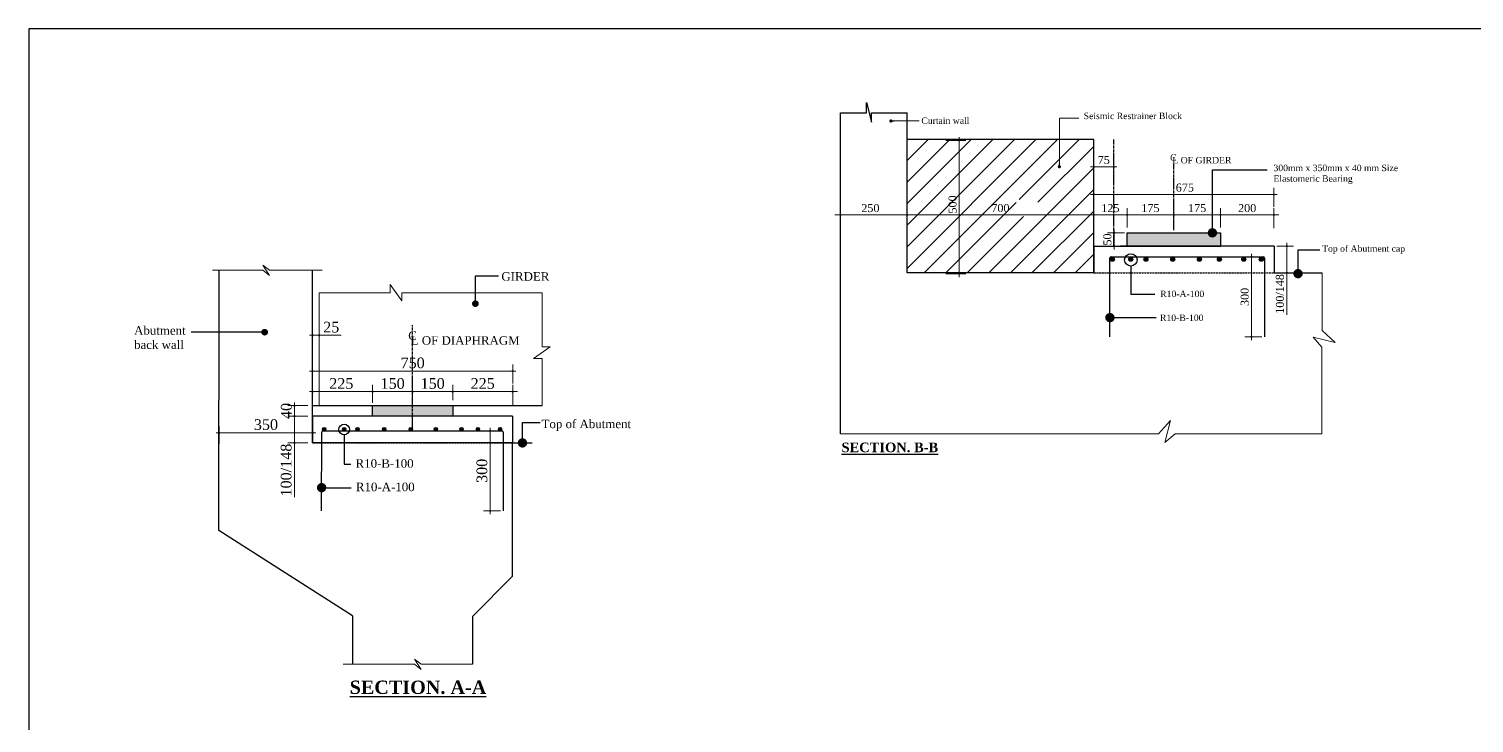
# Model space of a CAD drawing. Header units: millimetres. Extents: x -29779 to 80452, y -13100 to 39577.
# Drawn here: x -20320 to -14904, y 13575 to 16177 of the extents above; entities that cross this region are included whole.
import ezdxf

# ---------------------------------------------------------------- set-up
doc = ezdxf.new("R2010")
doc.units = ezdxf.units.MM
doc.header["$LTSCALE"] = 3
doc.linetypes.add('CENTER', pattern=[50.8, 31.75, -6.35, 6.35, -6.35])
doc.linetypes.add('HIDDEN', pattern=[9.525, 6.35, -3.175])
for name, color, linetype, lineweight in [('Abutment W Line', 6, 'Continuous', 25), ('Ber', 12, 'Continuous', 30), ('Dimision', 4, 'Continuous', 13), ('hatch', 253, 'Continuous', 13)]:
    doc.layers.add(name, color=color, linetype=linetype, lineweight=lineweight)
for name, color, linetype in [('Bearing  peat', 11, 'Continuous'), ('Center Line', 34, 'Continuous'), ('Extra Line', 70, 'Continuous'), ('Girder Line', 11, 'Continuous'), ('Hatching', 35, 'Continuous'), ('L.L', 200, 'Continuous'), ('Text', 7, 'Continuous')]:
    doc.layers.add(name, color=color, linetype=linetype)
doc.styles.get("Standard").update_dxf_attribs({"font": 'times.ttf'})
doc.dimstyles.new('dim_20', dxfattribs={"dimscale": 0, "dimtxt": 20, "dimasz": 0.2, "dimexe": 25, "dimexo": 10, "dimgap": 10, "dimtad": 1, "dimdec": 0, "dimtxsty": 'Standard', "dimblk": 'D_TIC', "dimcen": 0, "dimclrd": 256, "dimclre": 256, "dimclrt": 256, "dimadec": 0, "dimazin": 0, "dimtfac": 1, "dimtdec": 0, "dimtix": 1, "dimtmove": 0, "dimatfit": 3, "dimldrblk": 'DOT', "dimfxl": 50, "dimfxlon": 1, "dimlwd": -1, "dimlwe": -1, "dimarcsym": 0})
doc.dimstyles.new('ISO-25', dxfattribs={"dimtxt": 15, "dimasz": 15, "dimexe": 20, "dimexo": 10.625, "dimgap": 15, "dimtad": 1, "dimdec": 1, "dimdsep": 46, "dimtxsty": 'Standard', "dimblk": 'DOT', "dimcen": 2.5, "dimclrd": 256, "dimclre": 256, "dimclrt": 256, "dimadec": 0, "dimazin": 0, "dimtfac": 1, "dimtdec": 1, "dimtix": 1, "dimtmove": 0, "dimatfit": 3, "dimldrblk": 'DOT', "dimfxl": 1, "dimlwd": -1, "dimarcsym": 0})

# ---------------------------------------------------------------- blocks, each defined once
blk = doc.blocks.new('_Dot')
at = {"color": 0, "linetype": 'ByBlock', "lineweight": -2}
blk.add_line((-0.5, 0), (-1, 0), dxfattribs=at)
at = {"color": 0, "linetype": 'ByBlock', "const_width": 0.5}
blk.add_lwpolyline([(-0.25, 0, 1), (0.25, 0, 1)], format="xyb", close=True, dxfattribs=at)
blk = doc.blocks.new('D_TIC')
at = {"layer": 'Dimision', "ltscale": 5}
for p, q in [((-60, 0), (60, 0)), ((0, 60), (0, -60))]:
    blk.add_line(p, q, dxfattribs=at)
at = {"layer": 'Dimision', "ltscale": 5, "const_width": 20}
blk.add_lwpolyline([(-10, 0, 1), (10, 0, 1)], format="xyb", close=True, dxfattribs=at)
blk = doc.blocks.new('*D619')
at = {"layer": 'Defpoints', "color": 0, "transparency": 16777216}
for p in [(-17278.6, 15479.6), (-17278.6, 15395), (-17028.6, 15391.4)]:
    blk.add_point(p, dxfattribs=at)
at = {"layer": 'Dimision', "transparency": 16777216}
for p, q in [((-17278.6, 15429.6), (-17278.6, 15504.6)), ((-17028.6, 15429.6), (-17028.6, 15504.6)), ((-17028.8, 15479.6), (-17278.4, 15479.6))]:
    blk.add_line(p, q, dxfattribs=at)
at = {"layer": 'Dimision', "transparency": 16777216, "xscale": 0.2, "yscale": 0.2, "zscale": 0.2, "rotation": 180}
blk.add_blockref('D_TIC', (-17278.6, 15479.6), dxfattribs=at)
at = {"layer": 'Dimision', "transparency": 16777216, "xscale": 0.2, "yscale": 0.2, "zscale": 0.2}
blk.add_blockref('D_TIC', (-17028.6, 15479.6), dxfattribs=at)
at = {"layer": 'Dimision', "transparency": 16777216, "insert": (-17166.1, 15504.8), "char_height": 30, "attachment_point": 5}
blk.add_mtext('250', dxfattribs=at)
blk = doc.blocks.new('*D621')
at = {"layer": 'Defpoints', "color": 0, "transparency": 16777216}
for p in [(-15653.4, 15362.2), (-15653.4, 15262.2), (-15605.7, 15262.2)]:
    blk.add_point(p, dxfattribs=at)
at = {"layer": 'Dimision', "transparency": 16777216}
for p, q in [((-15643.4, 15362.2), (-15580.7, 15362.2)), ((-15605.7, 15362), (-15605.7, 15262.4)), ((-15643.4, 15262.2), (-15580.7, 15262.2)), ((-15605.7, 15262.2), (-15605.7, 15104.6))]:
    blk.add_line(p, q, dxfattribs=at)
at = {"layer": 'Dimision', "transparency": 16777216, "xscale": 0.2, "yscale": 0.2, "zscale": 0.2}
for p, rotation in [((-15605.7, 15362.2), 90), ((-15605.7, 15262.2), 270)]:
    blk.add_blockref('D_TIC', p, dxfattribs=dict(at, rotation=rotation))
at = {"layer": 'Dimision', "transparency": 16777216, "insert": (-15631.3, 15183.3), "char_height": 30, "attachment_point": 5, "rotation": 90}
blk.add_mtext('100/148', dxfattribs=at)
blk = doc.blocks.new('*D624')
at = {"layer": 'Defpoints', "color": 0, "transparency": 16777216}
for p in [(-15854, 15479.6), (-16029, 15423.5), (-15854, 15422.2)]:
    blk.add_point(p, dxfattribs=at)
at = {"layer": 'Dimision', "transparency": 16777216}
for p, q in [((-16029, 15433.5), (-16029, 15504.6)), ((-15854, 15432.2), (-15854, 15504.6)), ((-16028.8, 15479.6), (-15854.2, 15479.6))]:
    blk.add_line(p, q, dxfattribs=at)
at = {"layer": 'Dimision', "transparency": 16777216, "xscale": 0.2, "yscale": 0.2, "zscale": 0.2, "rotation": 180}
blk.add_blockref('D_TIC', (-16029, 15479.6), dxfattribs=at)
at = {"layer": 'Dimision', "transparency": 16777216, "xscale": 0.2, "yscale": 0.2, "zscale": 0.2}
blk.add_blockref('D_TIC', (-15854, 15479.6), dxfattribs=at)
at = {"layer": 'Dimision', "transparency": 16777216, "insert": (-15941.5, 15504.9), "char_height": 30, "attachment_point": 5}
blk.add_mtext('175', dxfattribs=at)
blk = doc.blocks.new('*D625')
at = {"layer": 'Defpoints', "color": 0, "transparency": 16777216}
for p in [(-16204, 15479.6), (-16204, 15422.2), (-16029, 15423.5)]:
    blk.add_point(p, dxfattribs=at)
at = {"layer": 'Dimision', "transparency": 16777216}
for p, q in [((-16204, 15432.2), (-16204, 15504.6)), ((-16029, 15433.5), (-16029, 15504.6)), ((-16029.2, 15479.6), (-16203.8, 15479.6))]:
    blk.add_line(p, q, dxfattribs=at)
at = {"layer": 'Dimision', "transparency": 16777216, "xscale": 0.2, "yscale": 0.2, "zscale": 0.2, "rotation": 180}
blk.add_blockref('D_TIC', (-16204, 15479.6), dxfattribs=at)
at = {"layer": 'Dimision', "transparency": 16777216, "xscale": 0.2, "yscale": 0.2, "zscale": 0.2}
blk.add_blockref('D_TIC', (-16029, 15479.6), dxfattribs=at)
at = {"layer": 'Dimision', "transparency": 16777216, "insert": (-16116.5, 15504.9), "char_height": 30, "attachment_point": 5}
blk.add_mtext('175', dxfattribs=at)
blk = doc.blocks.new('*D626')
at = {"layer": 'Defpoints', "color": 0, "transparency": 16777216}
for p in [(-16329, 15479.6), (-16329, 15393.7), (-16204, 15422.2)]:
    blk.add_point(p, dxfattribs=at)
at = {"layer": 'Dimision', "transparency": 16777216}
for p, q in [((-16329, 15429.6), (-16329, 15504.6)), ((-16204, 15432.2), (-16204, 15504.6)), ((-16204.2, 15479.6), (-16328.8, 15479.6))]:
    blk.add_line(p, q, dxfattribs=at)
at = {"layer": 'Dimision', "transparency": 16777216, "xscale": 0.2, "yscale": 0.2, "zscale": 0.2, "rotation": 180}
blk.add_blockref('D_TIC', (-16329, 15479.6), dxfattribs=at)
at = {"layer": 'Dimision', "transparency": 16777216, "xscale": 0.2, "yscale": 0.2, "zscale": 0.2}
blk.add_blockref('D_TIC', (-16204, 15479.6), dxfattribs=at)
at = {"layer": 'Dimision', "transparency": 16777216, "insert": (-16266.5, 15504.8), "char_height": 30, "attachment_point": 5}
blk.add_mtext('125', dxfattribs=at)
blk = doc.blocks.new('*D627')
at = {"layer": 'Defpoints', "color": 0, "transparency": 16777216}
for p in [(-15654, 15479.6), (-15854, 15421.8), (-15654, 15378.7)]:
    blk.add_point(p, dxfattribs=at)
at = {"layer": 'Dimision', "transparency": 16777216}
for p, q in [((-15854, 15431.8), (-15854, 15504.6)), ((-15654, 15429.6), (-15654, 15504.6)), ((-15853.8, 15479.6), (-15654.2, 15479.6))]:
    blk.add_line(p, q, dxfattribs=at)
at = {"layer": 'Dimision', "transparency": 16777216, "xscale": 0.2, "yscale": 0.2, "zscale": 0.2, "rotation": 180}
blk.add_blockref('D_TIC', (-15854, 15479.6), dxfattribs=at)
at = {"layer": 'Dimision', "transparency": 16777216, "xscale": 0.2, "yscale": 0.2, "zscale": 0.2}
blk.add_blockref('D_TIC', (-15654, 15479.6), dxfattribs=at)
at = {"layer": 'Dimision', "transparency": 16777216, "insert": (-15754, 15504.8), "char_height": 30, "attachment_point": 5}
blk.add_mtext('200', dxfattribs=at)
blk = doc.blocks.new('*D628')
at = {"layer": 'Defpoints', "color": 0, "transparency": 16777216}
for p in [(-15654, 15556.5), (-16329, 15499.6), (-15654, 15499.6)]:
    blk.add_point(p, dxfattribs=at)
at = {"layer": 'Dimision', "transparency": 16777216}
for p, q in [((-16329, 15509.6), (-16329, 15581.5)), ((-16328.8, 15556.5), (-15654.2, 15556.5)), ((-15654, 15509.6), (-15654, 15581.5))]:
    blk.add_line(p, q, dxfattribs=at)
at = {"layer": 'Dimision', "transparency": 16777216, "xscale": 0.2, "yscale": 0.2, "zscale": 0.2, "rotation": 180}
blk.add_blockref('D_TIC', (-16329, 15556.5), dxfattribs=at)
at = {"layer": 'Dimision', "transparency": 16777216, "xscale": 0.2, "yscale": 0.2, "zscale": 0.2}
blk.add_blockref('D_TIC', (-15654, 15556.5), dxfattribs=at)
at = {"layer": 'Dimision', "transparency": 16777216, "insert": (-15987.6, 15581.8), "char_height": 30, "attachment_point": 5}
blk.add_mtext('675', dxfattribs=at)
blk = doc.blocks.new('*D629')
at = {"layer": 'Defpoints', "color": 0, "transparency": 16777216}
for p in [(-16252.5, 15412.2), (-16204, 15412.2), (-16204, 15362.2)]:
    blk.add_point(p, dxfattribs=at)
at = {"layer": 'Dimision', "transparency": 16777216}
for p, q in [((-16214, 15412.2), (-16277.5, 15412.2)), ((-16252.5, 15412.4), (-16252.5, 15412.6)), ((-16252.5, 15362.2), (-16252.5, 15412.2)), ((-16214, 15362.2), (-16277.5, 15362.2)), ((-16252.5, 15362), (-16252.5, 15361.8))]:
    blk.add_line(p, q, dxfattribs=at)
at = {"layer": 'Dimision', "transparency": 16777216, "xscale": 0.2, "yscale": 0.2, "zscale": 0.2}
for p, rotation in [((-16252.5, 15412.2), 270), ((-16252.5, 15362.2), 90)]:
    blk.add_blockref('D_TIC', p, dxfattribs=dict(at, rotation=rotation))
at = {"layer": 'Dimision', "transparency": 16777216, "insert": (-16277.8, 15387.2), "char_height": 30, "attachment_point": 5, "rotation": 90}
blk.add_mtext('50', dxfattribs=at)
blk = doc.blocks.new('*D639')
at = {"layer": 'Defpoints', "color": 0, "transparency": 16777216}
for p in [(-19236.3, 14724.9), (-19324.7, 14624.9), (-19197.7, 14624.9)]:
    blk.add_point(p, dxfattribs=at)
at = {"layer": 'Dimision', "transparency": 16777216}
for p, q in [((-19274.7, 14724.9), (-19349.7, 14724.9)), ((-19324.7, 14724.7), (-19324.7, 14625.1)), ((-19274.7, 14624.9), (-19349.7, 14624.9)), ((-19324.7, 14624.9), (-19324.7, 14421.4))]:
    blk.add_line(p, q, dxfattribs=at)
at = {"layer": 'Dimision', "transparency": 16777216, "xscale": 0.2, "yscale": 0.2, "zscale": 0.2}
for p, rotation in [((-19324.7, 14724.9), 90), ((-19324.7, 14624.9), 270)]:
    blk.add_blockref('D_TIC', p, dxfattribs=dict(at, rotation=rotation))
at = {"layer": 'Dimision', "transparency": 16777216, "insert": (-19355.6, 14523), "char_height": 40, "attachment_point": 5, "rotation": 90}
blk.add_mtext('100/148', dxfattribs=at)
blk = doc.blocks.new('*D640')
at = {"layer": 'Defpoints', "color": 0, "transparency": 16777216}
for p in [(-18731.6, 14817.2), (-18881.6, 14776.1), (-18731.6, 14774.9)]:
    blk.add_point(p, dxfattribs=at)
at = {"layer": 'Dimision', "transparency": 16777216}
for p, q in [((-18881.6, 14786.1), (-18881.6, 14842.2)), ((-18731.6, 14784.9), (-18731.6, 14842.2)), ((-18881.4, 14817.2), (-18731.8, 14817.2))]:
    blk.add_line(p, q, dxfattribs=at)
at = {"layer": 'Dimision', "transparency": 16777216, "xscale": 0.2, "yscale": 0.2, "zscale": 0.2, "rotation": 180}
blk.add_blockref('D_TIC', (-18881.6, 14817.2), dxfattribs=at)
at = {"layer": 'Dimision', "transparency": 16777216, "xscale": 0.2, "yscale": 0.2, "zscale": 0.2}
blk.add_blockref('D_TIC', (-18731.6, 14817.2), dxfattribs=at)
at = {"layer": 'Dimision', "transparency": 16777216, "insert": (-18806.6, 14847.5), "char_height": 40, "attachment_point": 5}
blk.add_mtext('150', dxfattribs=at)
blk = doc.blocks.new('*D641')
at = {"layer": 'Defpoints', "color": 0, "transparency": 16777216}
for p in [(-18506.6, 14817.2), (-18731.6, 14774.5), (-18506.6, 14756.4)]:
    blk.add_point(p, dxfattribs=at)
at = {"layer": 'Dimision', "transparency": 16777216}
for p, q in [((-18731.6, 14784.5), (-18731.6, 14842.2)), ((-18506.6, 14767.2), (-18506.6, 14842.2)), ((-18731.4, 14817.2), (-18506.8, 14817.2))]:
    blk.add_line(p, q, dxfattribs=at)
at = {"layer": 'Dimision', "transparency": 16777216, "xscale": 0.2, "yscale": 0.2, "zscale": 0.2, "rotation": 180}
blk.add_blockref('D_TIC', (-18731.6, 14817.2), dxfattribs=at)
at = {"layer": 'Dimision', "transparency": 16777216, "xscale": 0.2, "yscale": 0.2, "zscale": 0.2}
blk.add_blockref('D_TIC', (-18506.6, 14817.2), dxfattribs=at)
at = {"layer": 'Dimision', "transparency": 16777216, "insert": (-18619.1, 14847.5), "char_height": 40, "attachment_point": 5}
blk.add_mtext('225', dxfattribs=at)
blk = doc.blocks.new('*D642')
at = {"layer": 'Defpoints', "color": 0, "transparency": 16777216}
for p in [(-18506.6, 14894.1), (-19256.6, 14838.4), (-18506.6, 14837.2)]:
    blk.add_point(p, dxfattribs=at)
at = {"layer": 'Dimision', "transparency": 16777216}
for p, q in [((-19256.6, 14848.4), (-19256.6, 14919.1)), ((-18506.6, 14847.2), (-18506.6, 14919.1)), ((-19256.4, 14894.1), (-18506.8, 14894.1))]:
    blk.add_line(p, q, dxfattribs=at)
at = {"layer": 'Dimision', "transparency": 16777216, "xscale": 0.2, "yscale": 0.2, "zscale": 0.2, "rotation": 180}
blk.add_blockref('D_TIC', (-19256.6, 14894.1), dxfattribs=at)
at = {"layer": 'Dimision', "transparency": 16777216, "xscale": 0.2, "yscale": 0.2, "zscale": 0.2}
blk.add_blockref('D_TIC', (-18506.6, 14894.1), dxfattribs=at)
at = {"layer": 'Dimision', "transparency": 16777216, "insert": (-18881.6, 14924.5), "char_height": 40, "attachment_point": 5}
blk.add_mtext('750', dxfattribs=at)
blk = doc.blocks.new('*D643')
at = {"layer": 'Defpoints', "color": 0, "transparency": 16777216}
for p in [(-19324.7, 14764.5), (-19236.3, 14764.5), (-19236.3, 14724.9)]:
    blk.add_point(p, dxfattribs=at)
at = {"layer": 'Dimision', "transparency": 16777216}
for p, q in [((-19274.7, 14764.5), (-19349.7, 14764.5)), ((-19324.7, 14764.7), (-19324.7, 14764.9)), ((-19324.7, 14724.9), (-19324.7, 14764.5)), ((-19274.7, 14724.9), (-19349.7, 14724.9)), ((-19324.7, 14724.7), (-19324.7, 14724.5))]:
    blk.add_line(p, q, dxfattribs=at)
at = {"layer": 'Dimision', "transparency": 16777216, "xscale": 0.2, "yscale": 0.2, "zscale": 0.2}
for p, rotation in [((-19324.7, 14764.5), 270), ((-19324.7, 14724.9), 90)]:
    blk.add_blockref('D_TIC', p, dxfattribs=dict(at, rotation=rotation))
at = {"layer": 'Dimision', "transparency": 16777216, "insert": (-19355, 14744.7), "char_height": 40, "attachment_point": 5, "rotation": 90}
blk.add_mtext('40', dxfattribs=at)
blk = doc.blocks.new('*D644')
at = {"layer": 'Defpoints', "color": 0, "transparency": 16777216}
for p in [(-19031.6, 14817.2), (-19256.5, 14767), (-19031.6, 14767)]:
    blk.add_point(p, dxfattribs=at)
at = {"layer": 'Dimision', "transparency": 16777216}
for p, q in [((-19256.5, 14777), (-19256.5, 14842.2)), ((-19031.6, 14777), (-19031.6, 14842.2)), ((-19256.3, 14817.2), (-19031.8, 14817.2))]:
    blk.add_line(p, q, dxfattribs=at)
at = {"layer": 'Dimision', "transparency": 16777216, "xscale": 0.2, "yscale": 0.2, "zscale": 0.2, "rotation": 180}
blk.add_blockref('D_TIC', (-19256.5, 14817.2), dxfattribs=at)
at = {"layer": 'Dimision', "transparency": 16777216, "xscale": 0.2, "yscale": 0.2, "zscale": 0.2}
blk.add_blockref('D_TIC', (-19031.6, 14817.2), dxfattribs=at)
at = {"layer": 'Dimision', "transparency": 16777216, "insert": (-19149, 14847.5), "char_height": 40, "attachment_point": 5}
blk.add_mtext('225', dxfattribs=at)
blk = doc.blocks.new('*D725')
at = {"layer": 'Defpoints', "color": 0, "transparency": 16777216}
for p in [(-18881.6, 14817.2), (-19031.6, 14764.6), (-18881.6, 14764.9)]:
    blk.add_point(p, dxfattribs=at)
at = {"layer": 'Dimision', "transparency": 16777216}
for p, q in [((-19031.6, 14774.6), (-19031.6, 14842.2)), ((-18881.6, 14774.9), (-18881.6, 14842.2)), ((-19031.4, 14817.2), (-18881.8, 14817.2))]:
    blk.add_line(p, q, dxfattribs=at)
at = {"layer": 'Dimision', "transparency": 16777216, "xscale": 0.2, "yscale": 0.2, "zscale": 0.2, "rotation": 180}
blk.add_blockref('D_TIC', (-19031.6, 14817.2), dxfattribs=at)
at = {"layer": 'Dimision', "transparency": 16777216, "xscale": 0.2, "yscale": 0.2, "zscale": 0.2}
blk.add_blockref('D_TIC', (-18881.6, 14817.2), dxfattribs=at)
at = {"layer": 'Dimision', "transparency": 16777216, "insert": (-18956.6, 14847.5), "char_height": 40, "attachment_point": 5}
blk.add_mtext('150', dxfattribs=at)
blk = doc.blocks.new('*D647')
at = {"layer": 'Defpoints', "color": 0, "transparency": 16777216}
for p in [(-19256.5, 14842.2), (-19606.5, 14662.9), (-19606.5, 14611)]:
    blk.add_point(p, dxfattribs=at)
at = {"layer": 'Dimision', "transparency": 16777216}
for p, q in [((-19606.5, 14621), (-19606.5, 14687.9)), ((-19256.5, 14712.9), (-19256.5, 14637.9)), ((-19256.7, 14662.9), (-19606.3, 14662.9))]:
    blk.add_line(p, q, dxfattribs=at)
at = {"layer": 'Dimision', "transparency": 16777216, "xscale": 0.2, "yscale": 0.2, "zscale": 0.2, "rotation": 180}
blk.add_blockref('D_TIC', (-19606.5, 14662.9), dxfattribs=at)
at = {"layer": 'Dimision', "transparency": 16777216, "xscale": 0.2, "yscale": 0.2, "zscale": 0.2}
blk.add_blockref('D_TIC', (-19256.5, 14662.9), dxfattribs=at)
at = {"layer": 'Dimision', "transparency": 16777216, "insert": (-19431.5, 14693.2), "char_height": 40, "attachment_point": 5}
blk.add_mtext('350', dxfattribs=at)
blk = doc.blocks.new('*D648')
at = {"layer": 'Defpoints', "color": 0, "transparency": 16777216}
for p in [(-17028.6, 15479.6), (-17028.6, 15391.4), (-16329, 15422.8)]:
    blk.add_point(p, dxfattribs=at)
at = {"layer": 'Dimision', "transparency": 16777216}
for p, q in [((-17028.6, 15429.6), (-17028.6, 15504.6)), ((-16329, 15432.8), (-16329, 15504.6)), ((-16329.2, 15479.6), (-17028.4, 15479.6))]:
    blk.add_line(p, q, dxfattribs=at)
at = {"layer": 'Dimision', "transparency": 16777216, "xscale": 0.2, "yscale": 0.2, "zscale": 0.2, "rotation": 180}
blk.add_blockref('D_TIC', (-17028.6, 15479.6), dxfattribs=at)
at = {"layer": 'Dimision', "transparency": 16777216, "xscale": 0.2, "yscale": 0.2, "zscale": 0.2}
blk.add_blockref('D_TIC', (-16329, 15479.6), dxfattribs=at)
at = {"layer": 'Dimision', "transparency": 16777216, "insert": (-16678.8, 15504.9), "char_height": 30, "attachment_point": 5}
blk.add_mtext('700', dxfattribs=at)
blk = doc.blocks.new('*D750')
at = {"layer": 'Defpoints', "color": 0, "transparency": 16777216}
for p in [(-19256.7, 15019.6), (-19231.7, 15028.3), (-19231.7, 15019.6)]:
    blk.add_point(p, dxfattribs=at)
at = {"layer": 'Dimision', "transparency": 16777216}
for p, q in [((-19256.7, 15028.3), (-19256.7, 15053.3)), ((-19256.5, 15028.3), (-19231.9, 15028.3)), ((-19231.7, 15028.3), (-19231.7, 15053.3)), ((-19231.7, 15028.3), (-19149.9, 15028.3))]:
    blk.add_line(p, q, dxfattribs=at)
at = {"layer": 'Dimision', "transparency": 16777216, "xscale": 0.2, "yscale": 0.2, "zscale": 0.2, "rotation": 180}
blk.add_blockref('D_TIC', (-19256.7, 15028.3), dxfattribs=at)
at = {"layer": 'Dimision', "transparency": 16777216, "xscale": 0.2, "yscale": 0.2, "zscale": 0.2}
blk.add_blockref('D_TIC', (-19231.7, 15028.3), dxfattribs=at)
at = {"layer": 'Dimision', "transparency": 16777216, "insert": (-19186.8, 15058.6), "char_height": 40, "attachment_point": 5}
blk.add_mtext('25', dxfattribs=at)
blk = doc.blocks.new('*D757')
at = {"layer": 'Defpoints', "color": 0, "transparency": 16777216}
for p in [(-18591.5, 14670), (-18547.8, 14670), (-18542.8, 14370.3)]:
    blk.add_point(p, dxfattribs=at)
at = {"layer": 'Dimision', "transparency": 16777216}
for p, q in [((-18557.8, 14670), (-18616.5, 14670)), ((-18591.5, 14370.5), (-18591.5, 14669.8)), ((-18552.8, 14370.3), (-18616.5, 14370.3))]:
    blk.add_line(p, q, dxfattribs=at)
at = {"layer": 'Dimision', "transparency": 16777216, "xscale": 0.2, "yscale": 0.2, "zscale": 0.2}
for p, rotation in [((-18591.5, 14670), 90), ((-18591.5, 14370.3), 270)]:
    blk.add_blockref('D_TIC', p, dxfattribs=dict(at, rotation=rotation))
at = {"layer": 'Dimision', "transparency": 16777216, "insert": (-18621.8, 14520.2), "char_height": 40, "attachment_point": 5, "rotation": 90}
blk.add_mtext('300', dxfattribs=at)
blk = doc.blocks.new('*D707')
at = {"layer": 'Defpoints', "color": 0, "transparency": 16777216}
for p in [(-15737.7, 15322), (-15694, 15322), (-15689, 15022.2)]:
    blk.add_point(p, dxfattribs=at)
at = {"layer": 'Dimision', "transparency": 16777216}
for p, q in [((-15704, 15322), (-15762.7, 15322)), ((-15737.7, 15022.4), (-15737.7, 15321.8)), ((-15699, 15022.2), (-15762.7, 15022.2))]:
    blk.add_line(p, q, dxfattribs=at)
at = {"layer": 'Dimision', "transparency": 16777216, "xscale": 0.2, "yscale": 0.2, "zscale": 0.2}
for p, rotation in [((-15737.7, 15322), 90), ((-15737.7, 15022.2), 270)]:
    blk.add_blockref('D_TIC', p, dxfattribs=dict(at, rotation=rotation))
at = {"layer": 'Dimision', "transparency": 16777216, "insert": (-15763, 15172.1), "char_height": 30, "attachment_point": 5, "rotation": 90}
blk.add_mtext('300', dxfattribs=at)
blk = doc.blocks.new('*D758')
at = {"layer": 'Defpoints', "color": 0, "transparency": 16777216}
for p in [(-16329, 15659.8), (-16254, 15659.8), (-16254, 15659.8)]:
    blk.add_point(p, dxfattribs=at)
at = {"layer": 'Dimision', "transparency": 16777216}
for p, q in [((-16329, 15659.8), (-16329, 15634.8)), ((-16328.8, 15659.8), (-16254.2, 15659.8)), ((-16254, 15659.8), (-16254, 15634.8))]:
    blk.add_line(p, q, dxfattribs=at)
at = {"layer": 'Dimision', "transparency": 16777216, "xscale": 0.2, "yscale": 0.2, "zscale": 0.2, "rotation": 180}
blk.add_blockref('D_TIC', (-16329, 15659.8), dxfattribs=at)
at = {"layer": 'Dimision', "transparency": 16777216, "xscale": 0.2, "yscale": 0.2, "zscale": 0.2}
blk.add_blockref('D_TIC', (-16254, 15659.8), dxfattribs=at)
at = {"layer": 'Dimision', "transparency": 16777216, "insert": (-16291.5, 15685.1), "char_height": 30, "attachment_point": 5}
blk.add_mtext('75', dxfattribs=at)
blk = doc.blocks.new('*D761')
at = {"layer": 'Defpoints', "color": 0, "transparency": 16777216}
for p in [(-16970.8, 15758.7), (-16970.8, 15258.7), (-16832.8, 15258.7)]:
    blk.add_point(p, dxfattribs=at)
at = {"layer": 'Dimision', "transparency": 16777216}
for p, q in [((-16882.8, 15758.7), (-16807.8, 15758.7)), ((-16832.8, 15758.5), (-16832.8, 15258.9)), ((-16882.8, 15258.7), (-16807.8, 15258.7))]:
    blk.add_line(p, q, dxfattribs=at)
at = {"layer": 'Dimision', "transparency": 16777216, "xscale": 0.2, "yscale": 0.2, "zscale": 0.2}
for p, rotation in [((-16832.8, 15758.7), 90), ((-16832.8, 15258.7), 270)]:
    blk.add_blockref('D_TIC', p, dxfattribs=dict(at, rotation=rotation))
at = {"layer": 'Dimision', "transparency": 16777216, "insert": (-16858, 15518.7), "char_height": 30, "attachment_point": 5, "rotation": 90}
blk.add_mtext('500', dxfattribs=at)

msp = doc.modelspace()

# ---------------------------------------------------------------- hatches: boundary and pattern name
at = {"layer": 'Ber', "linetype": 'Continuous'}
for points in [[(-16251.61, 15313.27, 1), (-16266.61, 15313.27, 1)], [(-16182.79, 15313.27, 1), (-16197.79, 15313.27, 1)], [(-16125.71, 15313.27, 1), (-16140.71, 15313.27, 1)], [(-16025.71, 15313.27, 1), (-16040.71, 15313.27, 1)], [(-15925.71, 15313.27, 1), (-15940.71, 15313.27, 1)], [(-15850.71, 15313.27, 1), (-15865.71, 15313.27, 1)], [(-15759.24, 15313.27, 1), (-15774.24, 15313.27, 1)], [(-15693.56, 15313.27, 1), (-15708.56, 15313.27, 1)], [(-19206.88, 14676.46, 1), (-19219.7, 14676.46, 1)], [(-19131.88, 14676.46, 1), (-19144.7, 14676.46, 1)], [(-19081.88, 14676.46, 1), (-19094.7, 14676.46, 1)], [(-18981.88, 14676.46, 1), (-18994.7, 14676.46, 1)], [(-18881.88, 14676.46, 1), (-18894.7, 14676.46, 1)], [(-18788.26, 14676.46, 1), (-18801.07, 14676.46, 1)], [(-18692.01, 14676.46, 1), (-18704.82, 14676.46, 1)], [(-18630.67, 14676.46, 1), (-18643.48, 14676.46, 1)], [(-18547.61, 14676.46, 1), (-18560.42, 14676.46, 1)]]:
    msp.add_hatch(color=256, dxfattribs=at).paths.add_polyline_path(points)
at = {"layer": 'hatch', "linetype": 'Continuous', "ltscale": 0.1}
h = msp.add_hatch(dxfattribs=at)
h.set_pattern_fill('ANSI31', color=256, scale=18)
h.set_pattern_definition([(45, (-8646.153, 8386.25), (-40.41115, 40.41115), [])])
h.paths.add_polyline_path([(-16329.01, 15262.24), (-16329.01, 15762.24), (-17028.63, 15762.24), (-17028.63, 15262.24)])
h.paths.add_polyline_path([(-16620, 15472.99), (-16538.56, 15472.99), (-16538.56, 15537.05), (-16620, 15537.05)], flags=16)
at = {"layer": 'Hatching', "linetype": 'Continuous', "ltscale": 0.1}
for points in [[(-15854.01, 15412.24), (-16204.01, 15412.24), (-16204.01, 15362.24), (-15854.01, 15362.24)], [(-18731.61, 14724.88), (-18731.61, 14764.94), (-19031.61, 14764.82), (-19031.61, 14724.88)]]:
    msp.add_hatch(color=256, dxfattribs=at).paths.add_polyline_path(points)

# ---------------------------------------------------------------- linework, layer by layer
at = {"layer": 'Abutment W Line'}
for p, q in [((-18507.15, 14124.88), (-18657.15, 13974.88)), ((-19107.15, 13976.18), (-19107.15, 13795.12)), ((-18657.15, 13974.88), (-18657.15, 13795.2))]:
    msp.add_line(p, q, dxfattribs=at)
msp.add_lwpolyline([(-19107.15, 13976.18), (-19607.48, 14296.27), (-19606.76, 15272.05)], dxfattribs=at)
at = {"layer": 'Bearing  peat', "linetype": 'Continuous'}
for p, q in [((-17278.63, 15307.24), (-17278.63, 15862.19)), ((-17028.63, 15262.24), (-17028.63, 15862.16)), ((-16329.01, 15762.24), (-17028.63, 15762.24)), ((-16329.01, 15262.24), (-16329.01, 15762.24)), ((-16329.01, 15362.24), (-15854.01, 15362.24)), ((-16329.01, 15362.24), (-16329.01, 15262.24)), ((-16204.01, 15362.24), (-16229.01, 15362.24)), ((-16229.01, 15362.24), (-16229.01, 15362.24)), ((-15653.38, 15362.24), (-15854.01, 15362.24)), ((-15653.38, 15362.24), (-15653.38, 15262.24)), ((-17278.63, 14659.4), (-17278.63, 15307.24)), ((-16329.01, 15262.24), (-17028.63, 15262.24)), ((-15653.38, 15262.24), (-15473.49, 15262.24)), ((-19256.52, 14724.88), (-19256.52, 14624.88)), ((-18507.15, 14724.88), (-18731.61, 14724.88)), ((-18507.15, 14724.88), (-18507.15, 14624.88))]:
    msp.add_line(p, q, dxfattribs=at)
for points in [[(-17278.63, 15862.19), (-17180.31, 15862.19), (-17180.31, 15900.63), (-17162.52, 15826.82), (-17162.52, 15862.16), (-17028.63, 15862.16)], [(-19031.62, 14724.88), (-19066.55, 14724.88), (-19066.55, 14724.88), (-19256.52, 14724.88)]]:
    msp.add_lwpolyline(points, dxfattribs=at)
for points in [[(-16204.01, 15412.24), (-15854.01, 15412.24), (-15854.01, 15362.24), (-16204.01, 15362.24)], [(-19031.61, 14764.63), (-18731.61, 14764.75), (-18731.62, 14724.88), (-19031.62, 14724.88)]]:
    msp.add_lwpolyline(points, close=True, dxfattribs=at)
at = {"layer": 'Ber', "linetype": 'Continuous'}
for p, q in [((-16268.38, 15022.24), (-16268.38, 15316.98)), ((-16263.38, 15321.98), (-15694.01, 15321.98)), ((-15689.01, 15316.98), (-15689.01, 15022.24)), ((-19222.77, 14370.31), (-19222.15, 14665.05)), ((-19217.15, 14670.05), (-18547.77, 14670.05)), ((-18542.77, 14665.05), (-18542.77, 14370.31))]:
    msp.add_line(p, q, dxfattribs=at)
for centre, radius in [((-16259.11, 15313.27), 7.5), ((-16190.29, 15313.27), 7.5), ((-16133.21, 15313.27), 7.5), ((-16033.21, 15313.27), 7.5), ((-15933.21, 15313.27), 7.5), ((-15858.21, 15313.27), 7.5), ((-15766.74, 15313.27), 7.5), ((-15701.06, 15313.27), 7.5), ((-19213.29, 14676.46), 6.41), ((-19138.29, 14676.46), 6.41), ((-19088.29, 14676.46), 6.41), ((-18988.29, 14676.46), 6.41), ((-18888.29, 14676.46), 6.41), ((-18794.66, 14676.46), 6.41), ((-18698.41, 14676.46), 6.41), ((-18637.08, 14676.46), 6.41), ((-18554.01, 14676.46), 6.41)]:
    msp.add_circle(centre, radius, dxfattribs=at)
for centre, start, end in [((-16263.38, 15316.98), 90, 180), ((-15694.01, 15316.98), 0, 90), ((-19217.15, 14665.05), 90, 180), ((-18547.77, 14665.05), 0, 90)]:
    msp.add_arc(centre, 5, start, end, dxfattribs=at)
at = {"layer": 'Center Line', "linetype": 'CENTER', "ltscale": 0.1}
for p, q in [((-16254.01, 15362.24), (-16254.01, 15762.24)), ((-16029.01, 15422.24), (-16029.01, 15671.04)), ((-18881.61, 14667.48), (-18881.61, 15065.9))]:
    msp.add_line(p, q, dxfattribs=at)
at = {"layer": 'Defpoints', "linetype": 'Continuous', "ltscale": 3}
msp.add_lwpolyline([(-20319.82, 10391.99), (-9487.28, 10391.99), (-9487.28, 16176.64), (-20319.82, 16176.64)], close=True, dxfattribs=at)
at = {"layer": 'Dimision', "linetype": 'Continuous', "ltscale": 0.1}
msp.add_line((-17278.63, 15479.56), (-17299.03, 15479.56), dxfattribs=at)
at = {"layer": 'Dimision'}
for p, q in [((-16318.38, 15479.56), (-16339.31, 15479.56)), ((-15656.04, 15479.56), (-15635.11, 15479.56)), ((-19231.8, 15187.2), (-18966.35, 15187.2)), ((-18966.35, 15187.2), (-18966.35, 15218.66)), ((-18966.35, 15218.66), (-18922.62, 15157.38)), ((-18922.62, 15187.2), (-18396.64, 15187.2)), ((-18922.62, 15157.38), (-18922.62, 15187.2)), ((-18396.64, 14985.3), (-18396.64, 15187.2)), ((-18428.1, 14941.57), (-18366.82, 14985.3)), ((-18366.82, 14985.3), (-18396.64, 14985.3)), ((-18396.64, 14941.57), (-18428.1, 14941.57)), ((-18396.64, 14764.88), (-18396.64, 14941.57)), ((-19245.9, 14817.2), (-19266.83, 14817.2)), ((-18509.81, 14817.2), (-18488.88, 14817.2)), ((-19324.69, 14729.88), (-19324.69, 14754.88)), ((-19324.69, 14624.88), (-19324.69, 14604.88))]:
    msp.add_line(p, q, dxfattribs=at)
at = {"layer": 'Dimision', "linetype": 'Continuous'}
for p, q in [((-15473.49, 15045.73), (-15473.49, 15262.24)), ((-16086.2, 14659.4), (-17278.63, 14659.4))]:
    msp.add_line(p, q, dxfattribs=at)
at = {"layer": 'Dimision', "linetype": 'Continuous', "ltscale": 0.1}
for points in [[(-19220.64, 15272.12), (-19418.65, 15272.12), (-19443.66, 15291.41), (-19418.65, 15252.76), (-19443.66, 15272.05), (-19631.69, 15272.05)], [(-18657.15, 13795.2), (-18850.12, 13795.2), (-18875.12, 13814.49), (-18850.12, 13775.84), (-18875.12, 13795.12), (-19142.12, 13795.12)]]:
    msp.add_lwpolyline(points, dxfattribs=at)
at = {"layer": 'Dimision'}
msp.add_lwpolyline([(-19231.6, 14764.53), (-19231.8, 15187.2)], dxfattribs=at)
at = {"layer": 'Dimision', "linetype": 'Continuous'}
for points in [[(-15473.49, 15045.73), (-15424.2, 15001), (-15506.16, 15021.67), (-15473.68, 14983.75), (-15473.68, 14659.21)], [(-16086.2, 14659.4), (-16041.48, 14708.69), (-16062.15, 14626.73), (-16024.22, 14659.21), (-15473.68, 14659.21)]]:
    msp.add_lwpolyline(points, dxfattribs=at)
at = {"layer": 'Extra Line', "linetype": 'Continuous'}
for p, q in [((-15854.01, 15357.24), (-15854.01, 15357.24)), ((-18731.61, 14719.88), (-18731.61, 14719.88))]:
    msp.add_line(p, q, dxfattribs=at)
at = {"layer": 'Extra Line', "linetype": 'HIDDEN', "ltscale": 0.05}
for p, q in [((-16329.01, 15262.24), (-15653.38, 15262.24)), ((-19256.52, 14624.88), (-18507.15, 14624.88))]:
    msp.add_line(p, q, dxfattribs=at)
at = {"layer": 'Girder Line', "linetype": 'Continuous'}
for p, q in [((-16204.01, 15412.24), (-15854.01, 15412.24)), ((-19031.61, 14764.63), (-18731.61, 14764.75))]:
    msp.add_line(p, q, dxfattribs=at)
at = {"layer": 'Girder Line'}
msp.add_line((-18507.15, 14624.88), (-18433.12, 14624.88), dxfattribs=at)
at = {"layer": 'L.L', "linetype": 'Continuous'}
msp.add_line((-19256.6, 14764.52), (-18396.64, 14764.88), dxfattribs=at)
for points in [[(-19256.52, 14624.88), (-19256.84, 15272.12)], [(-18508.4, 14624.88), (-19256.52, 14624.88)], [(-18507.15, 14124.88), (-18507.15, 14624.88)]]:
    msp.add_lwpolyline(points, dxfattribs=at)
at = {"layer": 'Text'}
for points in [[(-16189.95, 15287.44), (-16189.95, 15182.74), (-16100.13, 15182.74)], [(-19138.47, 14655.05), (-19138.47, 14545.31), (-19113.7, 14545.31)]]:
    msp.add_lwpolyline(points, dxfattribs=at)
for centre, radius in [((-16189.95, 15310.77), 23.33), ((-19138.47, 14675.05), 20)]:
    msp.add_circle(centre, radius, dxfattribs=at)

# ---------------------------------------------------------------- texts
at = {"layer": 'Text', "attachment_point": 1}
for s, insert, char_height, width in [('Curtain wall', (-16975.08, 15844.79), 24, 634.4051), ('Seismic Restrainer Block', (-16366.65, 15862.48), 24, 604.2642), ('{\\fTimes New Roman|b0|i0|c0|p18;C}', (-16042.91, 15706.38), 24, 634.4051), ('{\\fTimes New Roman|b0|i0|c0|p18;L OF GIRDER}', (-16034.33, 15696.6), 24, 609.4051), ('300mm x 350mm x 40 mm Size\\PElastomeric Bearing', (-15655.42, 15667.54), 24, 634.4051), ('Top of Abutment cap', (-15473.2, 15365.35), 24, 634.4051), ('{\\fTimes New Roman|b0|i0|c0|p18;GIRDER}', (-18549.09, 15264.97), 32, 634.4051), ('R10-A-100', (-16079.88, 15195.39), 24, 634.4051), ('Abutment \\Pback wall', (-19925.64, 15062.32), 32, 634.4051), ('R10-B-100', (-16080.81, 15105.97), 24, 634.4051), ('{\\fTimes New Roman|b0|i0|c0|p18;C}', (-18898.08, 15043.1), 32, 634.4051), ('L OF DIAPHRAGM', (-18888.89, 15024.96), 32, 659.4051), ('{\\fTimes New Roman|b0|i0|c0|p18;Top of Abutment}', (-18398.47, 14712.22), 32, 634.4051), ('{\\fTimes New Roman|b1|i0|c0|p18;\\LSECTION. B-B}', (-17274.45, 14626.16), 36, 1342.2059), ('R10-B-100', (-19095.5, 14563.86), 32, 634.4051), ('R10-A-100', (-19094.25, 14475.89), 32, 634.4051), ('{\\fTimes New Roman|b1|i0|c0|p18;\\LSECTION. A-A}', (-19117.62, 13734.01), 50, 1213.7647)]:
    msp.add_mtext(s, dxfattribs=dict(at, insert=insert, char_height=char_height, width=width))

# ---------------------------------------------------------------- dimensions: what is measured, and where the dimension line sits
at = {"layer": 'Dimision'}
dim = msp.add_linear_dim(base=(-16832.77, 15258.65), p1=(-16970.79, 15758.65), p2=(-16970.79, 15258.65), angle=90, dimstyle='dim_20', override={"dimscale": 1, "dimtxt": 30, "dimtad": 3}, dxfattribs=at)
dim.commit()
dim.dimension.update_dxf_attribs({"geometry": '*D761', "text_midpoint": (-16832.77, 15518.65), "dimtype": 160})
for base, p1, p2, override, picture, middle in [((-16254.01, 15659.79), (-16329.01, 15659.79), (-16254.01, 15659.79), {"dimscale": 1, "dimtxt": 30}, '*D758', (-16291.51, 15685.09)), ((-17028.63, 15479.56), (-16329.01, 15422.8), (-17028.63, 15391.37), {"dimscale": 1, "dimtxt": 30, "dimtad": 3}, '*D648', (-16678.82, 15504.86)), ((-16329.01, 15479.56), (-16204.01, 15422.24), (-16329.01, 15393.72), {"dimscale": 1, "dimtxt": 30}, '*D626', (-16266.51, 15504.82)), ((-15854.01, 15479.56), (-16029.01, 15423.49), (-15854.01, 15422.24), {"dimscale": 1, "dimtxt": 30}, '*D624', (-15941.51, 15504.86)), ((-19606.55, 14662.9), (-19256.52, 14842.2), (-19606.55, 14610.97), {"dimscale": 1, "dimtxt": 40}, '*D647', (-19431.54, 14693.24)), ((-18881.61, 14817.2), (-19031.61, 14764.63), (-18881.61, 14764.88), {"dimscale": 1, "dimtxt": 40}, '*D725', (-18956.61, 14847.55)), ((-18731.61, 14817.2), (-18881.61, 14776.13), (-18731.61, 14774.88), {"dimscale": 1, "dimtxt": 40}, '*D640', (-18806.61, 14847.55))]:
    dim = msp.add_linear_dim(base=base, p1=p1, p2=p2, dimstyle='dim_20', override=override, dxfattribs=at)
    dim.commit()
    dim.dimension.update_dxf_attribs({"geometry": picture, "text_midpoint": middle})
for base, p1, p2, override, picture, middle in [((-15654.01, 15556.49), (-16329.01, 15499.56), (-15654.01, 15499.56), {"dimscale": 1, "dimtxt": 30}, '*D628', (-15987.64, 15556.49)), ((-17278.63, 15479.56), (-17028.63, 15391.37), (-17278.63, 15395.03), {"dimscale": 1, "dimtxt": 30}, '*D619', (-17166.13, 15479.56)), ((-19231.72, 15028.26), (-19256.71, 15019.61), (-19231.72, 15019.62), {"dimscale": 1, "dimtxt": 40}, '*D750', (-19186.83, 15028.26)), ((-18506.62, 14894.13), (-19256.62, 14838.39), (-18506.62, 14837.2), {"dimscale": 1, "dimtxt": 40}, '*D642', (-18881.61, 14894.13)), ((-19031.61, 14817.2), (-19256.52, 14766.99), (-19031.61, 14766.99), {"dimscale": 1, "dimtxt": 40}, '*D644', (-19149.02, 14817.2))]:
    dim = msp.add_linear_dim(base=base, p1=p1, p2=p2, dimstyle='dim_20', override=override, dxfattribs=at)
    dim.commit()
    dim.dimension.update_dxf_attribs({"geometry": picture, "text_midpoint": middle, "dimtype": 160})
for base, p1, p2, angle, override, picture, middle in [((-16204.01, 15479.56), (-16029.01, 15423.49), (-16204.01, 15422.24), 180, {"dimscale": 1, "dimtxt": 30}, '*D625', (-16116.51, 15504.86)), ((-15654.01, 15479.56), (-15854.01, 15421.84), (-15654.01, 15378.72), 180, {"dimscale": 1, "dimtxt": 30}, '*D627', (-15754.01, 15504.82)), ((-16252.51, 15412.24), (-16204.01, 15362.24), (-16204.01, 15412.24), 90, {"dimscale": 1, "dimtxt": 30}, '*D629', (-16277.77, 15387.24)), ((-15737.73, 15321.98), (-15689.01, 15022.24), (-15694.01, 15321.98), 90, {"dimscale": 1, "dimtxt": 30}, '*D707', (-15762.99, 15172.11)), ((-18506.65, 14817.2), (-18731.61, 14774.48), (-18506.65, 14756.36), 180, {"dimscale": 1, "dimtxt": 40}, '*D641', (-18619.13, 14847.55)), ((-19324.69, 14764.53), (-19236.34, 14724.88), (-19236.35, 14764.53), 90, {"dimscale": 1, "dimtxt": 40}, '*D643', (-19355.03, 14744.7)), ((-18591.49, 14670.05), (-18542.77, 14370.31), (-18547.77, 14670.05), 90, {"dimscale": 1, "dimtxt": 40}, '*D757', (-18621.84, 14520.18))]:
    dim = msp.add_linear_dim(base=base, p1=p1, p2=p2, angle=angle, dimstyle='dim_20', override=override, dxfattribs=at)
    dim.commit()
    dim.dimension.update_dxf_attribs({"geometry": picture, "text_midpoint": middle})
for base, p1, p2, override, picture, middle in [((-15605.65, 15262.24), (-15653.38, 15362.24), (-15653.38, 15262.24), {"dimscale": 1, "dimtxt": 30}, '*D621', (-15605.65, 15183.31)), ((-19324.69, 14624.88), (-19236.34, 14724.88), (-19197.66, 14624.88), {"dimscale": 1, "dimtxt": 40}, '*D639', (-19324.69, 14523.04))]:
    dim = msp.add_linear_dim(base=base, p1=p1, p2=p2, angle=90, text='<>/148', dimstyle='dim_20', override=override, dxfattribs=at)
    dim.commit()
    dim.dimension.update_dxf_attribs({"geometry": picture, "text_midpoint": middle, "dimtype": 160})

# ---------------------------------------------------------------- leaders
at = {"layer": 'Dimision', "linetype": 'Continuous', "ltscale": 0.1}
for points, override in [([(-17089.24, 15831.49), (-16983.36, 15831.49)], {"dimasz": 12, "dimgap": 15, "dimtad": 0}), ([(-16457.98, 15660.01), (-16457.98, 15841.93), (-16384.71, 15841.93)], {"dimasz": 12, "dimtad": 0})]:
    msp.add_leader(points, dimstyle='ISO-25', override=override, dxfattribs=at)
at = {"layer": 'Text'}
for points, override in [([(-15884.35, 15412.24), (-15884.35, 15648.97), (-15679.32, 15648.97)], {"dimasz": 35, "dimtad": 0}), ([(-15563.33, 15259.26), (-15563.33, 15349.11), (-15482.22, 15349.11)], {"dimasz": 35, "dimtad": 0}), ([(-18646.5, 15146.79), (-18646.5, 15250.84), (-18559.81, 15250.84)], {"dimasz": 25, "dimtad": 0}), ([(-16268.38, 15094.48), (-16095.54, 15094.48)], {"dimasz": 35, "dimtad": 0}), ([(-19436.25, 15039.92), (-19712.18, 15039.92)], {"dimasz": 25, "dimgap": 15, "dimtad": 0}), ([(-18470.13, 14624.88), (-18470.13, 14701.24), (-18403.74, 14701.24)], {"dimasz": 35, "dimgap": 60, "dimtad": 0}), ([(-19222.77, 14457.12), (-19111.78, 14457.12)], {"dimasz": 35, "dimtad": 0})]:
    msp.add_leader(points, dimstyle='ISO-25', override=override, dxfattribs=at)

doc.saveas('drawing.dxf')
